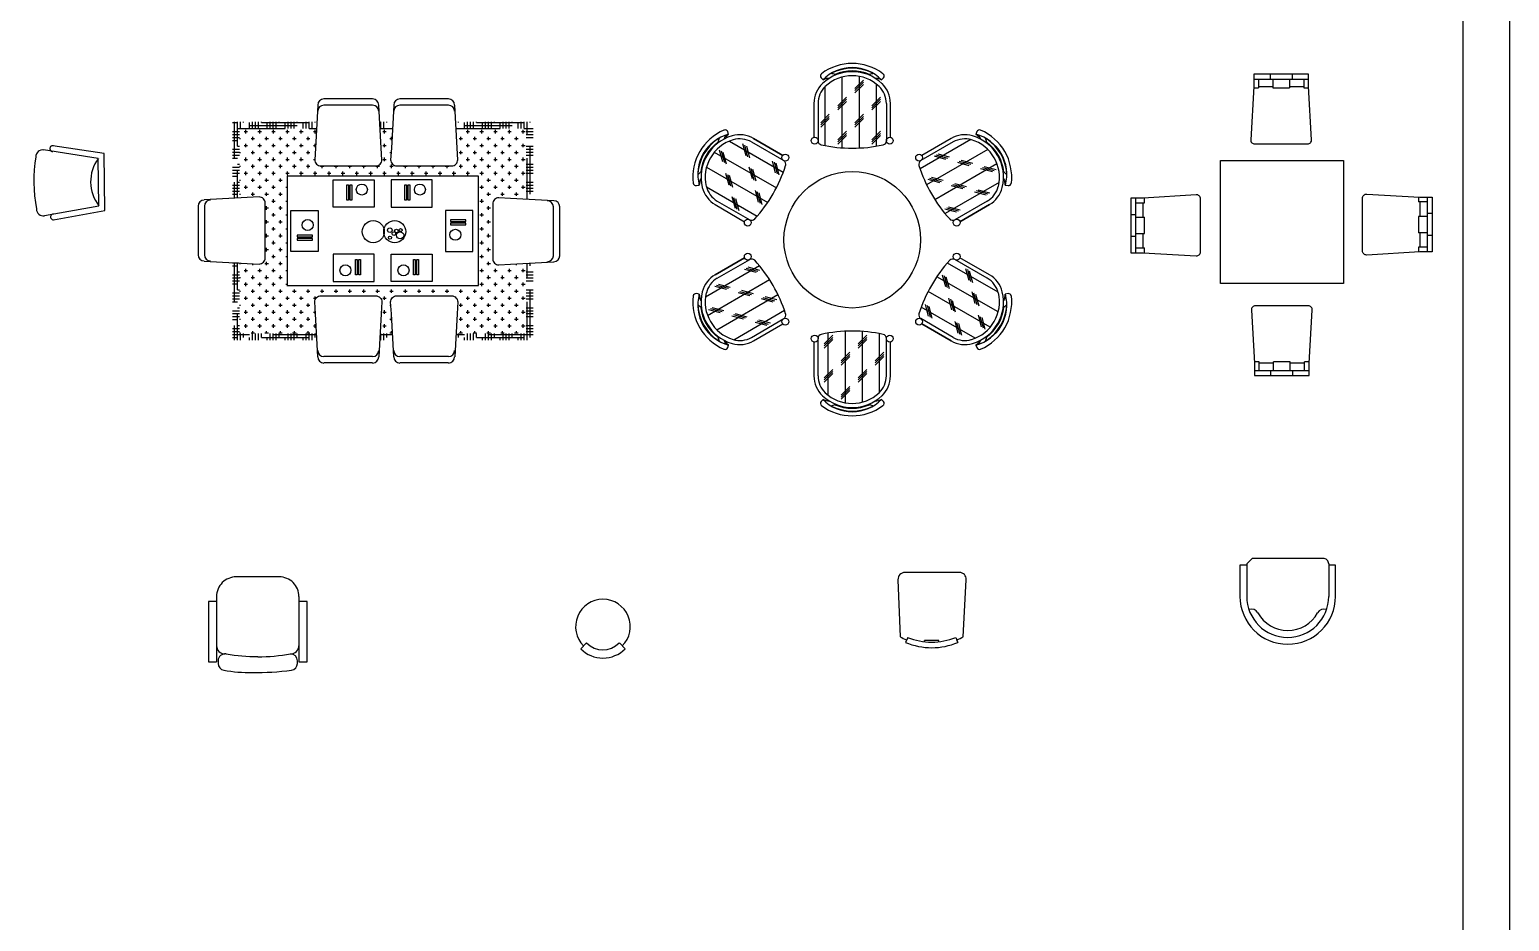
# Model space of a CAD drawing. Header units: inches. Extents: x 13 to 55.5, y 11.7 to 36.5.
# Drawn here: x 23.16 to 34, y 18.45 to 24.98 of the extents above; entities that cross this region are included whole.
import ezdxf

# ---------------------------------------------------------------- set-up
doc = ezdxf.new("R2010")
doc.units = ezdxf.units.IN
doc.header["$MEASUREMENT"] = 0
for name, color, linetype in [('02', 2, 'Continuous'), ('8', 8, 'Continuous'), ('kadrbm', 4, 'Continuous')]:
    doc.layers.add(name, color=color, linetype=linetype)
pattern_1 = [(0, (20.83702, -4.922464), (0.0875, 0.021875), [0.35, -0.175]), (90, (20.83702, -4.922464), (-0.021875, -0.0875), [0.35, -0.175])]

# ---------------------------------------------------------------- blocks, each defined once
blk = doc.blocks.new('kadrbm')
at = {"layer": 'kadrbm', "color": 4}
blk.add_lwpolyline([(0, 0), (0, 24.797), (21, 24.797), (21, 0), (0, 0)], close=True, dxfattribs=at)
blk.add_lwpolyline([(20.663, 0.326), (20.663, 24.46), (0.337, 24.46), (0.337, 0.326), (20.663, 0.326)], dxfattribs=at)

msp = doc.modelspace()

# ---------------------------------------------------------------- hatches: boundary and pattern name
at = {"layer": '8'}
h = msp.add_hatch(dxfattribs=at)
h.set_pattern_fill('HOUND', color=256, scale=0.35, style=0)
h.set_pattern_definition(pattern_1)
h.paths.add_polyline_path([(25.269, 24.308), (24.652, 24.308), (24.652, 23.746), (24.702, 23.749), (24.702, 24.258), (25.266, 24.258)])
h.paths.add_polyline_path([(24.702, 23.274), (24.652, 23.277), (24.652, 22.708), (25.269, 22.708), (25.266, 22.758), (24.702, 22.758)])
h.paths.add_polyline_path([(26.852, 24.308), (26.285, 24.308), (26.287, 24.258), (26.802, 24.258), (26.802, 23.739), (26.852, 23.737)])
h.paths.add_polyline_path([(26.852, 23.274), (26.802, 23.271), (26.802, 22.758), (26.287, 22.758), (26.285, 22.708), (26.852, 22.708)])
h = msp.add_hatch(dxfattribs=at)
h.set_pattern_fill('HOUND', color=256, scale=0.35, style=0)
h.set_pattern_definition(pattern_1)
h.paths.add_polyline_path([(25.825, 24.308), (25.729, 24.308), (25.731, 24.258), (25.822, 24.258)])
h.paths.add_polyline_path([(25.822, 22.758), (25.731, 22.758), (25.729, 22.708), (25.825, 22.708)])
h = msp.add_hatch(dxfattribs=at)
h.set_pattern_fill('CROSS,_O', color=256, scale=0.008)
h.set_pattern_definition([(0, (34.64164, 25.80986), (0.0508, 0.0508), [0.0254, -0.0762]), (90, (34.65434, 25.79716), (-0.0508, 0.0508), [0.0254, -0.0762])])
h.paths.add_polyline_path([(25.266, 24.258), (24.702, 24.258), (24.702, 23.749), (24.759, 23.752), (24.845, 23.757, -0.414214), (24.89, 23.712), (24.89, 23.311, -0.414214), (24.845, 23.266), (24.759, 23.271), (24.702, 23.274), (24.702, 22.758), (25.266, 22.758), (25.258, 22.902), (25.253, 22.988, -0.414214), (25.298, 23.033), (25.7, 23.033, -0.414214), (25.744, 22.988), (25.739, 22.902), (25.731, 22.758), (25.822, 22.758), (25.814, 22.902), (25.809, 22.988, -0.414214), (25.854, 23.033), (26.256, 23.033, -0.414214), (26.3, 22.988), (26.295, 22.902), (26.287, 22.758), (26.802, 22.758), (26.802, 23.271), (26.687, 23.264), (26.601, 23.26, -0.414214), (26.557, 23.304), (26.557, 23.706, -0.414214), (26.601, 23.751), (26.687, 23.746), (26.802, 23.739), (26.802, 24.258), (26.287, 24.258), (26.295, 24.115), (26.3, 24.029, -0.414214), (26.256, 23.984), (25.854, 23.984, -0.414214), (25.809, 24.029), (25.814, 24.115), (25.822, 24.258), (25.731, 24.258), (25.739, 24.115), (25.744, 24.029, -0.414214), (25.7, 23.984), (25.298, 23.984, -0.414214), (25.253, 24.029), (25.258, 24.115)])
h.paths.add_polyline_path([(26.452, 23.908), (26.452, 23.108), (25.052, 23.108), (25.052, 23.908)], flags=16)
h.paths.add_polyline_path([(25.388, 23.882), (25.688, 23.882), (25.688, 23.682), (25.388, 23.682)], flags=0)
h.paths.add_polyline_path([(25.488, 23.846), (25.5, 23.846), (25.5, 23.734), (25.488, 23.734)], flags=0)
h.paths.add_polyline_path([(25.512, 23.846), (25.524, 23.846), (25.524, 23.734), (25.512, 23.734)], flags=0)
h.paths.add_polyline_path([(25.277, 23.658), (25.277, 23.358), (25.077, 23.358), (25.077, 23.658)], flags=0)
h.paths.add_polyline_path([(25.639, 23.811, -1), (25.558, 23.811, -1)], flags=0)
h.paths.add_polyline_path([(25.242, 23.551, -1), (25.161, 23.551, -1)], flags=0)
h.paths.add_polyline_path([(25.236, 23.477), (25.236, 23.465), (25.124, 23.465), (25.124, 23.477)], flags=0)
h.paths.add_polyline_path([(25.813, 23.882), (26.113, 23.882), (26.113, 23.682), (25.813, 23.682)], flags=0)
h.paths.add_polyline_path([(25.236, 23.452), (25.236, 23.44), (25.124, 23.44), (25.124, 23.452)], flags=0)
h.paths.add_polyline_path([(25.76, 23.521, -0.894642), (25.92, 23.503, -0.894642), (25.76, 23.485, -0.894642), (25.6, 23.503, -0.894642)], flags=0)
h.paths.add_polyline_path([(25.913, 23.846), (25.925, 23.846), (25.925, 23.734), (25.913, 23.734)], flags=0)
h.paths.add_polyline_path([(25.937, 23.846), (25.949, 23.846), (25.949, 23.734), (25.937, 23.734)], flags=0)
h.paths.add_polyline_path([(25.388, 23.337), (25.688, 23.337), (25.688, 23.137), (25.388, 23.137)], flags=0)
h.paths.add_polyline_path([(26.064, 23.811, -1), (25.983, 23.811, -1)], flags=0)
h.paths.add_polyline_path([(25.819, 23.514, -1), (25.786, 23.514, -1)], flags=0)
h.paths.add_polyline_path([(25.845, 23.489, -1), (25.819, 23.489, -1)], flags=0)
h.paths.add_polyline_path([(25.864, 23.508, -1), (25.838, 23.508, -1)], flags=0)
h.paths.add_polyline_path([(25.815, 23.459, -1), (25.793, 23.459, -1)], flags=0)
h.paths.add_polyline_path([(25.552, 23.298), (25.564, 23.298), (25.564, 23.186), (25.552, 23.186)], flags=0)
h.paths.add_polyline_path([(25.893, 23.514, -1), (25.871, 23.514, -1)], flags=0)
h.paths.add_polyline_path([(25.518, 23.22, -1), (25.437, 23.22, -1)], flags=0)
h.paths.add_polyline_path([(25.576, 23.298), (25.588, 23.298), (25.588, 23.186), (25.576, 23.186)], flags=0)
h.paths.add_polyline_path([(25.905, 23.476, -1), (25.852, 23.476, -1)], flags=0)
h.paths.add_polyline_path([(25.813, 23.337), (26.113, 23.337), (26.113, 23.137), (25.813, 23.137)], flags=0)
h.paths.add_polyline_path([(25.943, 23.22, -1), (25.862, 23.22, -1)], flags=0)
h.paths.add_polyline_path([(26.211, 23.658), (26.411, 23.658), (26.411, 23.358), (26.211, 23.358)], flags=0)
h.paths.add_polyline_path([(25.977, 23.298), (25.989, 23.298), (25.989, 23.186), (25.977, 23.186)], flags=0)
h.paths.add_polyline_path([(26.001, 23.298), (26.013, 23.298), (26.013, 23.186), (26.001, 23.186)], flags=0)
h.paths.add_polyline_path([(26.248, 23.59), (26.36, 23.59), (26.36, 23.578), (26.248, 23.578)], flags=0)
h.paths.add_polyline_path([(26.248, 23.566), (26.36, 23.566), (26.36, 23.554), (26.248, 23.554)], flags=0)
h.paths.add_polyline_path([(26.323, 23.48, -1), (26.242, 23.48, -1)], flags=0)

# ---------------------------------------------------------------- linework, layer by layer
at = {"layer": '02'}
for p, q in [((29.114, 24.634), (29.114, 24.117)), ((29.208, 24.55), (29.271, 24.613)), ((29.239, 24.64), (29.239, 24.115)), ((32.13, 24.62), (32.53, 24.62)), ((32.165, 24.62), (32.165, 24.555)), ((32.25, 24.655), (32.25, 24.62)), ((32.27, 24.62), (32.27, 24.555)), ((32.39, 24.62), (32.39, 24.555)), ((32.41, 24.655), (32.41, 24.62)), ((32.495, 24.62), (32.495, 24.555)), ((28.989, 24.562), (28.989, 24.133)), ((29.208, 24.535), (29.271, 24.597)), ((29.208, 24.519), (29.271, 24.581)), ((29.364, 24.584), (29.364, 24.129)), ((32.13, 24.555), (32.165, 24.555)), ((32.165, 24.565), (32.27, 24.565)), ((32.27, 24.555), (32.39, 24.555)), ((32.39, 24.565), (32.495, 24.565)), ((32.495, 24.555), (32.53, 24.555)), ((25.677, 24.475), (25.32, 24.475)), ((25.677, 24.428), (25.32, 24.428)), ((26.233, 24.475), (25.876, 24.475)), ((26.233, 24.428), (25.876, 24.428)), ((28.939, 24.442), (28.939, 24.168)), ((29.083, 24.425), (29.146, 24.488)), ((29.083, 24.41), (29.146, 24.472)), ((29.083, 24.394), (29.146, 24.456)), ((29.333, 24.425), (29.396, 24.488)), ((29.333, 24.41), (29.396, 24.472)), ((29.333, 24.394), (29.396, 24.456)), ((29.439, 24.442), (29.439, 24.168)), ((28.958, 24.3), (29.021, 24.363)), ((28.958, 24.285), (29.021, 24.347)), ((28.958, 24.269), (29.021, 24.331)), ((29.208, 24.3), (29.271, 24.363)), ((29.208, 24.285), (29.271, 24.347)), ((29.208, 24.269), (29.271, 24.331)), ((28.29, 24.166), (28.684, 23.938)), ((28.466, 24.186), (28.681, 24.061)), ((29.083, 24.175), (29.146, 24.238)), ((29.083, 24.16), (29.146, 24.222)), ((29.083, 24.144), (29.146, 24.206)), ((29.333, 24.175), (29.396, 24.238)), ((29.333, 24.16), (29.396, 24.222)), ((29.333, 24.144), (29.396, 24.206)), ((30.058, 24.177), (29.686, 23.962)), ((23.668, 24.039), (23.268, 24.101)), ((28.179, 24.085), (28.634, 23.823)), ((28.241, 24.014), (28.218, 24.099)), ((28.255, 24.006), (28.232, 24.091)), ((28.268, 23.998), (28.245, 24.083)), ((28.412, 24.059), (28.389, 24.145)), ((28.425, 24.051), (28.403, 24.137)), ((28.439, 24.044), (28.416, 24.129)), ((28.451, 24.16), (28.688, 24.023)), ((29.928, 24.16), (29.691, 24.023)), ((30.182, 24.104), (29.734, 23.846)), ((29.788, 24.057), (29.873, 24.034)), ((29.801, 24.065), (29.887, 24.042)), ((29.815, 24.073), (29.9, 24.05)), ((23.673, 23.692), (23.668, 24.039)), ((28.122, 23.974), (28.57, 23.716)), ((28.458, 23.889), (28.435, 23.974)), ((28.471, 23.881), (28.448, 23.966)), ((28.485, 23.873), (28.462, 23.958)), ((28.628, 23.934), (28.606, 24.02)), ((28.642, 23.926), (28.619, 24.012)), ((28.655, 23.919), (28.633, 24.004)), ((30.249, 23.999), (29.795, 23.737)), ((29.959, 24.011), (30.044, 23.988)), ((29.972, 24.019), (30.057, 23.996)), ((29.986, 24.027), (30.071, 24.004)), ((30.129, 23.965), (30.215, 23.943)), ((30.143, 23.973), (30.228, 23.95)), ((30.156, 23.981), (30.242, 23.958)), ((28.287, 23.843), (28.264, 23.928)), ((28.3, 23.835), (28.278, 23.92)), ((28.314, 23.827), (28.291, 23.913)), ((29.742, 23.886), (29.827, 23.863)), ((29.756, 23.894), (29.841, 23.871)), ((29.769, 23.902), (29.855, 23.879)), ((30.264, 23.863), (29.869, 23.635)), ((29.913, 23.84), (29.998, 23.818)), ((29.926, 23.848), (30.012, 23.825)), ((29.94, 23.856), (30.025, 23.833)), ((28.121, 23.83), (28.493, 23.616)), ((28.333, 23.672), (28.31, 23.757)), ((28.346, 23.664), (28.323, 23.75)), ((28.36, 23.656), (28.337, 23.742)), ((28.503, 23.718), (28.481, 23.803)), ((28.517, 23.71), (28.494, 23.795)), ((28.53, 23.702), (28.508, 23.788)), ((30.084, 23.795), (30.169, 23.772)), ((30.097, 23.803), (30.182, 23.78)), ((30.111, 23.81), (30.196, 23.787)), ((31.265, 23.349), (31.265, 23.749)), ((31.33, 23.714), (31.33, 23.749)), ((33.335, 23.755), (33.335, 23.72)), ((33.4, 23.755), (33.4, 23.355)), ((23.273, 23.62), (23.673, 23.692)), ((24.399, 23.69), (24.399, 23.333)), ((24.445, 23.69), (24.445, 23.333)), ((27.001, 23.327), (27.001, 23.684)), ((27.048, 23.327), (27.048, 23.684)), ((28.201, 23.727), (28.438, 23.59)), ((29.867, 23.67), (29.952, 23.647)), ((29.881, 23.678), (29.966, 23.655)), ((29.894, 23.685), (29.98, 23.662)), ((30.178, 23.727), (29.941, 23.59)), ((30.193, 23.701), (29.978, 23.576)), ((31.23, 23.629), (31.265, 23.629)), ((31.265, 23.714), (31.33, 23.714)), ((31.32, 23.609), (31.32, 23.714)), ((33.4, 23.72), (33.335, 23.72)), ((33.345, 23.72), (33.345, 23.615)), ((33.435, 23.635), (33.4, 23.635)), ((31.265, 23.609), (31.33, 23.609)), ((31.33, 23.489), (31.33, 23.609)), ((33.4, 23.615), (33.335, 23.615)), ((33.335, 23.615), (33.335, 23.495)), ((31.23, 23.469), (31.265, 23.469)), ((31.265, 23.489), (31.33, 23.489)), ((31.32, 23.384), (31.32, 23.489)), ((33.4, 23.495), (33.335, 23.495)), ((33.345, 23.495), (33.345, 23.39)), ((33.435, 23.475), (33.4, 23.475)), ((28.186, 23.188), (28.401, 23.312)), ((28.201, 23.162), (28.438, 23.299)), ((30.178, 23.162), (29.941, 23.299)), ((31.265, 23.384), (31.33, 23.384)), ((31.33, 23.349), (31.33, 23.384)), ((33.4, 23.39), (33.335, 23.39)), ((33.335, 23.39), (33.335, 23.355)), ((28.115, 23.026), (28.509, 23.254)), ((28.485, 23.204), (28.399, 23.226)), ((28.498, 23.211), (28.413, 23.234)), ((28.512, 23.219), (28.426, 23.242)), ((30.258, 23.059), (29.886, 23.273)), ((30.019, 23.232), (30.042, 23.147)), ((30.033, 23.225), (30.056, 23.139)), ((30.046, 23.217), (30.069, 23.131)), ((28.129, 22.89), (28.584, 23.152)), ((28.268, 23.079), (28.183, 23.101)), ((28.282, 23.086), (28.196, 23.109)), ((28.295, 23.094), (28.21, 23.117)), ((30.257, 22.915), (29.809, 23.173)), ((29.848, 23.187), (29.871, 23.101)), ((29.862, 23.179), (29.885, 23.094)), ((29.875, 23.171), (29.898, 23.086)), ((28.197, 22.785), (28.645, 23.043)), ((28.439, 23.033), (28.354, 23.056)), ((28.452, 23.041), (28.367, 23.063)), ((28.466, 23.048), (28.381, 23.071)), ((28.61, 22.987), (28.524, 23.01)), ((28.623, 22.995), (28.538, 23.018)), ((28.637, 23.003), (28.551, 23.026)), ((30.199, 22.804), (29.745, 23.066)), ((29.894, 23.016), (29.917, 22.931)), ((29.908, 23.008), (29.931, 22.923)), ((29.921, 23), (29.944, 22.915)), ((30.065, 23.062), (30.088, 22.976)), ((30.078, 23.054), (30.101, 22.969)), ((30.092, 23.046), (30.115, 22.961)), ((28.222, 22.908), (28.137, 22.931)), ((28.236, 22.916), (28.151, 22.938)), ((28.249, 22.923), (28.164, 22.946)), ((28.393, 22.862), (28.308, 22.885)), ((28.321, 22.712), (28.693, 22.927)), ((28.407, 22.87), (28.321, 22.893)), ((28.42, 22.878), (28.335, 22.901)), ((28.451, 22.729), (28.688, 22.866)), ((29.928, 22.729), (29.691, 22.866)), ((30.089, 22.723), (29.694, 22.951)), ((29.723, 22.97), (29.746, 22.885)), ((29.737, 22.962), (29.76, 22.877)), ((29.75, 22.955), (29.773, 22.869)), ((30.111, 22.891), (30.133, 22.806)), ((30.124, 22.883), (30.147, 22.798)), ((30.138, 22.875), (30.161, 22.79)), ((28.564, 22.816), (28.479, 22.839)), ((28.577, 22.824), (28.492, 22.847)), ((28.591, 22.832), (28.506, 22.855)), ((29.014, 22.305), (29.014, 22.76)), ((29.139, 22.249), (29.139, 22.774)), ((29.264, 22.255), (29.264, 22.772)), ((29.913, 22.703), (29.698, 22.827)), ((29.94, 22.845), (29.963, 22.76)), ((29.953, 22.837), (29.976, 22.752)), ((29.967, 22.83), (29.99, 22.744)), ((28.939, 22.447), (28.939, 22.721)), ((29.046, 22.745), (28.983, 22.682)), ((29.046, 22.729), (28.983, 22.667)), ((29.046, 22.714), (28.983, 22.651)), ((29.296, 22.745), (29.233, 22.682)), ((29.296, 22.729), (29.233, 22.667)), ((29.296, 22.714), (29.233, 22.651)), ((29.389, 22.326), (29.389, 22.756)), ((29.439, 22.447), (29.439, 22.721)), ((25.677, 22.588), (25.32, 22.588)), ((25.677, 22.542), (25.32, 22.542)), ((26.233, 22.588), (25.876, 22.588)), ((26.233, 22.542), (25.876, 22.542)), ((29.171, 22.62), (29.108, 22.557)), ((29.171, 22.604), (29.108, 22.542)), ((29.171, 22.589), (29.108, 22.526)), ((29.421, 22.62), (29.358, 22.557)), ((29.421, 22.604), (29.358, 22.542)), ((29.421, 22.589), (29.358, 22.526)), ((32.17, 22.55), (32.135, 22.55)), ((32.17, 22.485), (32.17, 22.55)), ((32.275, 22.485), (32.275, 22.55)), ((32.395, 22.55), (32.275, 22.55)), ((32.395, 22.485), (32.395, 22.55)), ((32.5, 22.485), (32.5, 22.55)), ((32.535, 22.55), (32.5, 22.55)), ((29.046, 22.495), (28.983, 22.432)), ((29.046, 22.479), (28.983, 22.417)), ((29.046, 22.464), (28.983, 22.401)), ((29.296, 22.495), (29.233, 22.432)), ((29.296, 22.479), (29.233, 22.417)), ((29.296, 22.464), (29.233, 22.401)), ((32.535, 22.485), (32.135, 22.485)), ((32.275, 22.54), (32.17, 22.54)), ((32.255, 22.45), (32.255, 22.485)), ((32.5, 22.54), (32.395, 22.54)), ((32.415, 22.45), (32.415, 22.485)), ((29.171, 22.37), (29.108, 22.307)), ((29.171, 22.354), (29.108, 22.292)), ((29.171, 22.339), (29.108, 22.276)), ((32.078, 21.071), (32.078, 20.833)), ((32.678, 21.071), (32.678, 20.833)), ((24.534, 20.832), (24.534, 20.353)), ((25.137, 20.832), (25.137, 20.353)), ((27.243, 20.492), (27.201, 20.449)), ((27.484, 20.492), (27.526, 20.449)), ((29.595, 20.533), (29.579, 20.496)), ((29.718, 20.501), (29.718, 20.511)), ((29.824, 20.511), (29.718, 20.511)), ((29.824, 20.501), (29.824, 20.511)), ((29.947, 20.533), (29.963, 20.496))]:
    msp.add_line(p, q, dxfattribs=at)
for points in [[(28.964, 24.659, 0.430774), (28.961, 24.63), (28.975, 24.614, -0.206285), (29.022, 24.626, 0.050467)], [(29.357, 24.626, -0.206285), (29.404, 24.614), (29.418, 24.63, 0.430774), (29.415, 24.659, 0.161841)], [(28.971, 24.587, 0.205258), (28.909, 24.442), (28.909, 24.193, 2.046288)], [(29.469, 24.193), (29.469, 24.442, 0.205258), (29.407, 24.587, 0.050467)], [(28.25, 24.18, -0.206285), (28.284, 24.215), (28.277, 24.235, 0.430774), (28.25, 24.247, 0.161841)], [(28.681, 24.061), (28.466, 24.186, 0.205258), (28.309, 24.204, 0.050467)], [(30.07, 24.204, 0.205258), (29.913, 24.186), (29.698, 24.061, 2.046288)], [(30.129, 24.247, 0.430774), (30.102, 24.235), (30.095, 24.215, -0.206285), (30.129, 24.18, 0.050467)], [(25.258, 24.115), (25.253, 24.029, 0.414214), (25.298, 23.984), (25.7, 23.984, 0.414214), (25.744, 24.029), (25.739, 24.115)], [(25.814, 24.115), (25.809, 24.029, 0.414214), (25.854, 23.984), (26.256, 23.984, 0.414214), (26.3, 24.029), (26.295, 24.115)], [(23.21, 24.051, 0.083806), (23.215, 23.669, -2.992041)], [(28.025, 23.857, 0.430774), (28.048, 23.84), (28.069, 23.843, -0.206285), (28.082, 23.89, 0.050467)], [(30.296, 23.89, -0.206285), (30.31, 23.843), (30.331, 23.84, 0.430774), (30.354, 23.857, 0.161841)], [(24.759, 23.271), (24.845, 23.266, 0.414214), (24.89, 23.311), (24.89, 23.712, 0.414214), (24.845, 23.757), (24.759, 23.752)], [(26.687, 23.746), (26.601, 23.751, 0.414214), (26.557, 23.706), (26.557, 23.304, 0.414214), (26.601, 23.26), (26.687, 23.264)], [(28.091, 23.827, 0.205258), (28.186, 23.701), (28.401, 23.576, 2.046288)], [(29.978, 23.576), (30.193, 23.701, 0.205258), (30.288, 23.827, 0.050467)], [(28.438, 23.59, 0.35158), (28.475, 23.595, 0.054043)], [(29.904, 23.595, 0.35158), (29.941, 23.59, 2.046288)], [(28.401, 23.312), (28.186, 23.188, 0.205258), (28.091, 23.062, 0.050467)], [(30.288, 23.062, 0.205258), (30.193, 23.188), (29.978, 23.312, 2.046288)], [(25.258, 22.902), (25.253, 22.988, -0.414214), (25.298, 23.033), (25.7, 23.033, -0.414214), (25.744, 22.988), (25.739, 22.902)], [(25.814, 22.902), (25.809, 22.988, -0.414214), (25.854, 23.033), (26.256, 23.033, -0.414214), (26.3, 22.988), (26.295, 22.902)], [(28.082, 22.999, -0.206285), (28.069, 23.046), (28.048, 23.049, 0.430774), (28.025, 23.032, 0.161841)], [(30.354, 23.032, 0.430774), (30.331, 23.049), (30.31, 23.046, -0.206285), (30.296, 22.999, 0.050467)], [(28.309, 22.685, 0.205258), (28.466, 22.703), (28.681, 22.827, 2.046288)], [(29.698, 22.827), (29.913, 22.703, 0.205258), (30.07, 22.685, 0.050467)], [(28.25, 22.642, 0.430774), (28.277, 22.654), (28.284, 22.673, -0.206285), (28.25, 22.709, 0.050467)], [(28.909, 22.695), (28.909, 22.447, 0.205258), (28.971, 22.302, 0.050467)], [(29.407, 22.302, 0.205258), (29.469, 22.447), (29.469, 22.695, 2.046288)], [(30.129, 22.709, -0.206285), (30.095, 22.673), (30.102, 22.654, 0.430774), (30.129, 22.642, 0.161841)], [(29.022, 22.263, -0.206285), (28.975, 22.275), (28.961, 22.259, 0.430774), (28.964, 22.23, 0.161841)], [(29.415, 22.23, 0.430774), (29.418, 22.259), (29.404, 22.275, -0.206285), (29.357, 22.263, 0.050467)], [(32.078, 21.061), (32.028, 21.061), (32.028, 20.833, 1), (32.728, 20.833), (32.728, 21.061), (32.678, 21.061)], [(32.678, 21.071, 0.414214), (32.638, 21.111), (32.118, 21.111), (32.078, 21.071)], [(25.137, 20.832, 0.414214), (24.993, 20.976), (24.678, 20.976, 0.414214), (24.534, 20.832)], [(27.505, 20.47, 2.414214), (27.222, 20.47)], [(24.534, 20.472, 0.417056), (24.594, 20.412, 0.411377)], [(24.545, 20.362), (24.545, 20.342, 0.366075), (24.587, 20.292, 0.042061), (24.795, 20.275, 0.030419), (25.084, 20.292, 0.366075), (25.126, 20.342), (25.126, 20.362, 0.411377), (25.076, 20.412, 0.417056), (25.137, 20.472)], [(27.201, 20.449, 0.414214), (27.526, 20.449, 0.414214)]]:
    msp.add_lwpolyline(points, format="xyb", dxfattribs=at)
for points in [[(32.53, 24.565), (32.53, 24.655), (32.13, 24.655), (32.13, 24.565), (32.107, 24.176, 0.431736), (32.137, 24.145), (32.523, 24.145, 0.431736), (32.553, 24.176)], [(31.32, 23.749), (31.23, 23.749), (31.23, 23.349), (31.32, 23.349), (31.708, 23.326, 0.431736), (31.74, 23.356), (31.74, 23.743, 0.431736), (31.708, 23.773)], [(33.345, 23.755), (33.435, 23.755), (33.435, 23.355), (33.345, 23.355), (32.957, 23.332, -0.431736), (32.925, 23.362), (32.925, 23.748, -0.431736), (32.957, 23.778)], [(32.535, 22.45), (32.535, 22.54), (32.558, 22.928, 0.431736), (32.528, 22.96), (32.142, 22.96, 0.431736), (32.112, 22.928), (32.135, 22.54), (32.135, 22.45)], [(29.574, 21.008, 0.430564), (29.524, 20.955), (29.54, 20.538, 0.028285), (29.587, 20.515), (29.579, 20.496, 0.200034), (29.963, 20.496), (29.955, 20.515, 0.028285), (30.002, 20.538), (30.024, 20.955, 0.430564), (29.974, 21.008)]]:
    msp.add_lwpolyline(points, format="xyb", close=True, dxfattribs=at)
for points in [[(25.276, 24.43), (25.258, 24.115)], [(25.739, 24.115), (25.722, 24.43)], [(25.832, 24.43), (25.814, 24.115)], [(26.295, 24.115), (26.278, 24.43)], [(23.341, 23.59), (23.715, 23.657), (23.71, 24.075), (23.334, 24.132)], [(26.452, 23.908), (25.052, 23.908), (25.052, 23.108), (26.452, 23.108), (26.452, 23.908)], [(24.759, 23.752), (24.443, 23.735)], [(27.003, 23.728), (26.687, 23.746)], [(24.443, 23.288), (24.759, 23.271)], [(26.687, 23.264), (27.003, 23.282)], [(25.276, 22.586), (25.258, 22.902)], [(25.739, 22.902), (25.722, 22.586)], [(25.832, 22.586), (25.814, 22.902)], [(26.295, 22.902), (26.278, 22.586)], [(24.534, 20.796), (24.474, 20.796), (24.474, 20.353), (24.534, 20.353)], [(25.137, 20.353), (25.197, 20.353), (25.197, 20.796), (25.137, 20.796)]]:
    msp.add_lwpolyline(points, dxfattribs=at)
for points in [[(31.886, 23.123), (31.886, 24.023), (32.786, 24.023), (32.786, 23.123)], [(25.688, 23.882), (25.688, 23.682), (25.388, 23.682), (25.388, 23.882)], [(25.5, 23.846), (25.5, 23.734), (25.488, 23.734), (25.488, 23.846)], [(25.524, 23.846), (25.524, 23.734), (25.512, 23.734), (25.512, 23.846)], [(25.813, 23.882), (25.813, 23.682), (26.113, 23.682), (26.113, 23.882)], [(25.925, 23.846), (25.925, 23.734), (25.913, 23.734), (25.913, 23.846)], [(25.949, 23.846), (25.949, 23.734), (25.937, 23.734), (25.937, 23.846)], [(25.077, 23.658), (25.277, 23.658), (25.277, 23.358), (25.077, 23.358)], [(26.411, 23.658), (26.211, 23.658), (26.211, 23.358), (26.411, 23.358)], [(26.248, 23.578), (26.36, 23.578), (26.36, 23.59), (26.248, 23.59)], [(26.248, 23.554), (26.36, 23.554), (26.36, 23.566), (26.248, 23.566)], [(25.236, 23.477), (25.124, 23.477), (25.124, 23.465), (25.236, 23.465)], [(25.236, 23.452), (25.124, 23.452), (25.124, 23.44), (25.236, 23.44)], [(25.688, 23.137), (25.688, 23.337), (25.388, 23.337), (25.388, 23.137)], [(25.813, 23.137), (25.813, 23.337), (26.113, 23.337), (26.113, 23.137)], [(25.552, 23.186), (25.552, 23.298), (25.564, 23.298), (25.564, 23.186)], [(25.576, 23.186), (25.576, 23.298), (25.588, 23.298), (25.588, 23.186)], [(25.977, 23.186), (25.977, 23.298), (25.989, 23.298), (25.989, 23.186)], [(26.001, 23.186), (26.001, 23.298), (26.013, 23.298), (26.013, 23.186)]]:
    msp.add_lwpolyline(points, close=True, dxfattribs=at)
for centre, radius in [((28.914, 24.169), 0.025), ((29.464, 24.169), 0.025), ((28.699, 24.045), 0.025), ((29.679, 24.045), 0.025), ((25.598, 23.811), 0.0405), ((26.023, 23.811), 0.0405), ((29.189, 23.444), 0.5), ((25.201, 23.551), 0.0405), ((25.681, 23.503), 0.0809), ((25.839, 23.503), 0.0809), ((25.803, 23.514), 0.0165), ((25.851, 23.508), 0.0132), ((25.882, 23.514), 0.011), ((26.283, 23.48), 0.0405), ((28.424, 23.569), 0.025), ((29.954, 23.569), 0.025), ((25.804, 23.459), 0.011), ((25.832, 23.489), 0.0132), ((25.878, 23.476), 0.0264), ((28.424, 23.32), 0.025), ((29.954, 23.32), 0.025), ((25.478, 23.22), 0.0405), ((25.903, 23.22), 0.0405), ((28.699, 22.844), 0.025), ((29.679, 22.844), 0.025), ((28.914, 22.72), 0.025), ((29.464, 22.72), 0.025)]:
    msp.add_circle(centre, radius, dxfattribs=at)
for centre, radius, start, end in [((29.189, 24.358), 0.376, 53.2277, 126.7723), ((29.189, 24.358), 0.316, 46.3972, 133.6028), ((29.189, 24.401), 0.303, 44.7867, 135.2133), ((29.022, 24.523), 0.103, 90.1794, 117.5507), ((29.189, 24.358), 0.286, 46.3972, 133.6028), ((29.018, 24.536), 0.125, 68.5993, 82.4519), ((29.189, 24.358), 0.341, 64.6747, 115.3253), ((29.189, 24.358), 0.321, 66.8708, 113.1292), ((29.018, 24.536), 0.13, 63.3399, 66.3624), ((29.361, 24.536), 0.13, 113.6376, 116.6601), ((29.361, 24.536), 0.125, 97.5481, 111.4007), ((29.357, 24.523), 0.103, 62.4493, 89.8206), ((29.109, 24.442), 0.17, 133.6028, 180), ((29.269, 24.442), 0.17, 0, 46.3972), ((25.32, 24.43), 0.0446, 90, 180), ((25.32, 24.384), 0.0446, 90, 180), ((25.677, 24.43), 0.0446, 0, 90), ((25.677, 24.384), 0.0446, 0, 90), ((25.876, 24.43), 0.0446, 90, 180), ((25.876, 24.384), 0.0446, 90, 180), ((26.233, 24.43), 0.0446, 0, 90), ((26.233, 24.384), 0.0446, 0, 90), ((28.398, 23.901), 0.376, 113.2277, 186.7723), ((28.361, 23.923), 0.303, 104.7867, 195.2133), ((28.398, 23.901), 0.341, 124.6747, 175.3253), ((28.398, 23.901), 0.316, 106.3972, 193.6028), ((28.398, 23.901), 0.286, 106.3972, 193.6028), ((28.33, 24.139), 0.125, 157.5481, 171.4007), ((28.339, 24.129), 0.103, 122.4493, 149.8206), ((28.366, 24.012), 0.17, 60, 106.3972), ((28.969, 24.168), 0.03, 180, 257.6264), ((29.409, 24.168), 0.03, 282.3736, 0), ((30.013, 24.012), 0.17, 73.6028, 120), ((29.981, 23.901), 0.286, 346.3972, 73.6028), ((29.981, 23.901), 0.316, 346.3972, 73.6028), ((30.04, 24.129), 0.103, 30.1794, 57.5507), ((30.018, 23.923), 0.303, 344.7867, 75.2133), ((29.981, 23.901), 0.376, 353.2277, 66.7723), ((30.049, 24.139), 0.125, 8.5993, 22.4519), ((29.981, 23.901), 0.341, 4.6747, 55.3253), ((23.26, 24.051), 0.05, 81.2356, 180.6979), ((23.334, 24.111), 0.0211, 71.7733, 270.6979), ((28.398, 23.901), 0.321, 126.8708, 173.1292), ((28.33, 24.139), 0.13, 173.6376, 176.6601), ((29.189, 25.171), 1.057, 257.6264, 282.3736), ((29.981, 23.901), 0.321, 6.8708, 53.1292), ((30.049, 24.139), 0.13, 3.3399, 6.3624), ((23.898, 23.868), 0.286, 143.3316, 218.0643), ((28.158, 23.842), 0.13, 123.3399, 126.3624), ((27.694, 24.308), 1.057, 317.6264, 342.3736), ((28.673, 23.997), 0.03, 342.3736, 60), ((29.706, 23.997), 0.03, 120, 197.6264), ((30.684, 24.308), 1.057, 197.6264, 222.3736), ((30.221, 23.842), 0.13, 53.6376, 56.6601), ((28.158, 23.842), 0.125, 128.5993, 142.4519), ((28.172, 23.839), 0.103, 150.1794, 177.5507), ((30.207, 23.839), 0.103, 2.4493, 29.8206), ((30.221, 23.842), 0.125, 37.5481, 51.4007), ((24.443, 23.69), 0.0446, 90, 180), ((24.49, 23.69), 0.0446, 90, 180), ((28.286, 23.874), 0.17, 193.6028, 240), ((30.093, 23.874), 0.17, 300, 346.3972), ((23.265, 23.669), 0.05, 180.6979, 280.1602), ((23.34, 23.611), 0.0211, 90.6979, 289.6226), ((26.956, 23.684), 0.0446, 0, 90), ((27.003, 23.684), 0.0446, 0, 90), ((28.453, 23.616), 0.03, 240, 317.6264), ((29.926, 23.616), 0.03, 222.3736, 300), ((24.443, 23.333), 0.0446, 180, 270), ((24.49, 23.333), 0.0446, 180, 270), ((26.956, 23.327), 0.0446, 270, 0), ((27.003, 23.327), 0.0446, 270, 0), ((28.453, 23.273), 0.03, 42.3736, 120), ((29.926, 23.273), 0.03, 60, 137.6264), ((27.694, 22.581), 1.057, 17.6264, 42.3736), ((30.684, 22.581), 1.057, 137.6264, 162.3736), ((28.286, 23.015), 0.17, 120, 166.3972), ((30.093, 23.015), 0.17, 13.6028, 60), ((28.398, 22.988), 0.376, 173.2277, 246.7723), ((28.361, 22.966), 0.303, 164.7867, 255.2133), ((28.172, 23.05), 0.103, 182.4493, 209.8206), ((28.398, 22.988), 0.316, 166.3972, 253.6028), ((28.398, 22.988), 0.286, 166.3972, 253.6028), ((29.981, 22.988), 0.286, 286.3972, 13.6028), ((29.981, 22.988), 0.316, 286.3972, 13.6028), ((30.018, 22.966), 0.303, 284.7867, 15.2133), ((29.981, 22.988), 0.376, 293.2277, 6.7723), ((30.207, 23.05), 0.103, 330.1794, 357.5507), ((28.158, 23.047), 0.125, 217.5481, 231.4007), ((28.398, 22.988), 0.341, 184.6747, 235.3253), ((28.398, 22.988), 0.321, 186.8708, 233.1292), ((28.158, 23.047), 0.13, 233.6376, 236.6601), ((28.673, 22.892), 0.03, 300, 17.6264), ((29.706, 22.892), 0.03, 162.3736, 240), ((29.981, 22.988), 0.321, 306.8708, 353.1292), ((29.981, 22.988), 0.341, 304.6747, 355.3253), ((30.221, 23.047), 0.13, 303.3399, 306.3624), ((30.221, 23.047), 0.125, 308.5993, 322.4519), ((29.189, 21.718), 1.057, 77.6264, 102.3736), ((28.33, 22.75), 0.13, 183.3399, 186.3624), ((28.33, 22.75), 0.125, 188.5993, 202.4519), ((28.339, 22.76), 0.103, 210.1794, 237.5507), ((28.366, 22.876), 0.17, 253.6028, 300), ((28.969, 22.721), 0.03, 102.3736, 180), ((29.409, 22.721), 0.03, 0, 77.6264), ((30.013, 22.876), 0.17, 240, 286.3972), ((30.04, 22.76), 0.103, 302.4493, 329.8206), ((30.049, 22.75), 0.125, 337.5481, 351.4007), ((30.049, 22.75), 0.13, 353.6376, 356.6601), ((25.32, 22.633), 0.0446, 180, 270), ((25.32, 22.586), 0.0446, 180, 270), ((25.677, 22.633), 0.0446, 270, 0), ((25.677, 22.586), 0.0446, 270, 0), ((25.876, 22.633), 0.0446, 180, 270), ((25.876, 22.586), 0.0446, 180, 270), ((26.233, 22.633), 0.0446, 270, 0), ((26.233, 22.586), 0.0446, 270, 0), ((29.109, 22.447), 0.17, 180, 226.3972), ((29.269, 22.447), 0.17, 313.6028, 0), ((29.189, 22.531), 0.286, 226.3972, 313.6028), ((29.189, 22.531), 0.376, 233.2277, 306.7723), ((29.189, 22.531), 0.316, 226.3972, 313.6028), ((29.022, 22.366), 0.103, 242.4493, 269.8206), ((29.189, 22.488), 0.303, 224.7867, 315.2133), ((29.018, 22.353), 0.125, 277.5481, 291.4007), ((29.189, 22.531), 0.341, 244.6747, 295.3253), ((29.189, 22.531), 0.321, 246.8708, 293.1292), ((29.018, 22.353), 0.13, 293.6376, 296.6601), ((29.361, 22.353), 0.13, 243.3399, 246.3624), ((29.361, 22.353), 0.125, 248.5993, 262.4519), ((29.357, 22.366), 0.103, 270.1794, 297.5507), ((32.378, 20.833), 0.3, 180, 0), ((32.112, 20.685), 0.055, 28.9952, 108.6064), ((32.378, 20.833), 0.25, 208.9952, 331.0048), ((32.645, 20.685), 0.055, 71.3936, 151.0048), ((27.363, 20.612), 0.17, 225, 315), ((29.771, 20.957), 0.459, 247.4066, 292.5934), ((24.595, 20.362), 0.05, 80.2614, 180), ((24.595, 20.352), 0.06, 80.2614, 90.5554), ((24.834, 21.744), 1.352, 260.2614, 270.0661), ((24.832, 21.872), 1.481, 270.1409, 279.5097)]:
    msp.add_arc(centre, radius, start, end, dxfattribs=at)

# ---------------------------------------------------------------- block references
at = {"layer": 'kadrbm'}
msp.add_blockref('kadrbm', (13.001, 11.712), dxfattribs=at)

doc.saveas('drawing.dxf')
